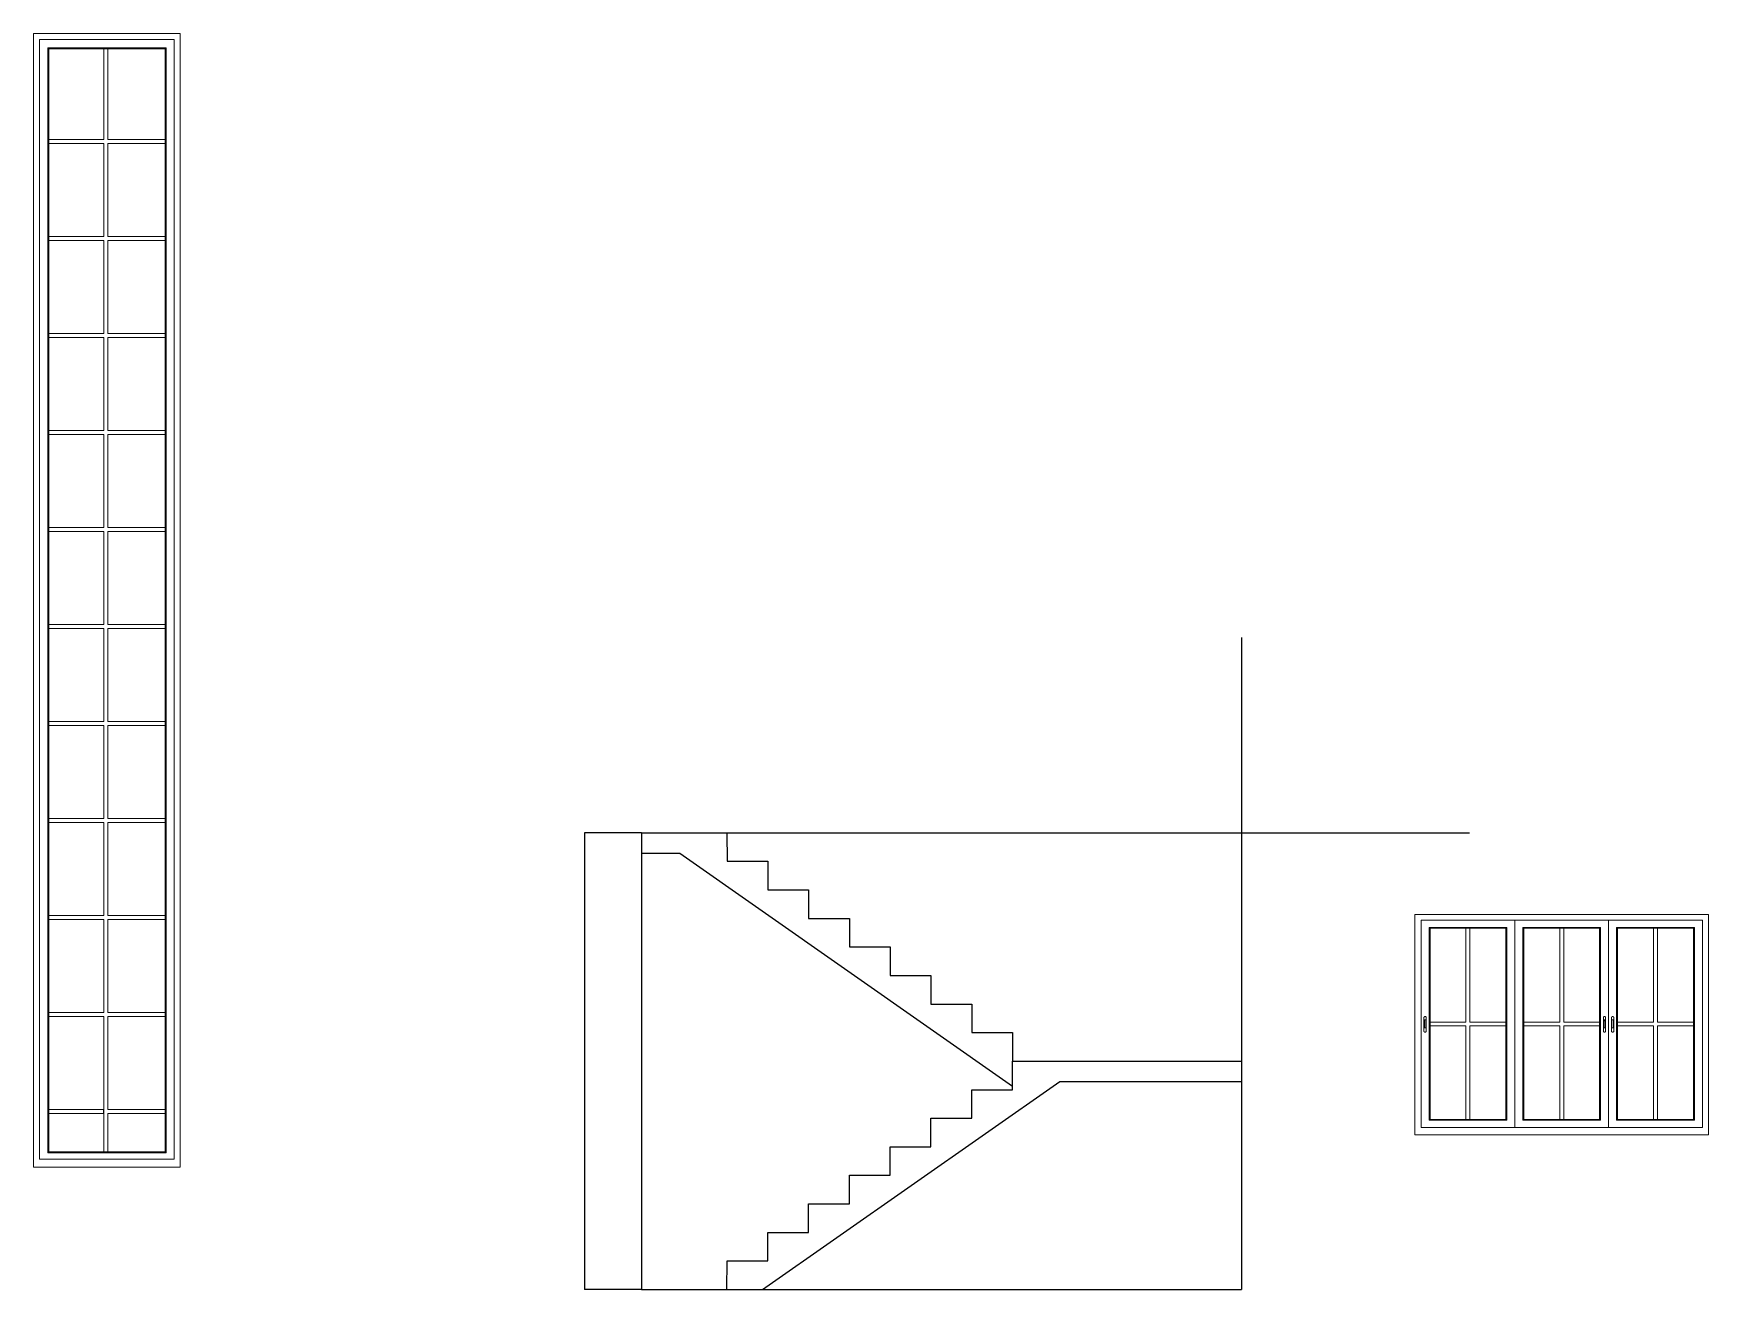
# Model space of a CAD drawing. Header units: inches. Extents: x -5096374 to -5070857, y -3259973 to -3243900.
# Drawn here: x -5082005.7 to -5081594.9, y -3259402.1 to -3259094.1 of the extents above; entities that cross this region are included whole.
import ezdxf

# ---------------------------------------------------------------- set-up
doc = ezdxf.new("R2010")
doc.units = ezdxf.units.IN
doc.header["$LTSCALE"] = 2
doc.header["$MEASUREMENT"] = 0
doc.layers.get('0').update_dxf_attribs({"linetype": 'CONTINUOUS'})
doc.layers.add('window', color=4, linetype='CONTINUOUS', lineweight=13)

msp = doc.modelspace()

# ---------------------------------------------------------------- linework, layer by layer
at = {"ltscale": 0.5}
for p, q in [((-5081709.42, -3259242.18), (-5081709.42, -3259402.1)), ((-5081870.56, -3259290.1), (-5081870.56, -3259402.1)), ((-5081856.56, -3259290.1), (-5081870.56, -3259290.1)), ((-5081856.56, -3259290.1), (-5081653.47, -3259290.1)), ((-5081856.56, -3259290.1), (-5081856.56, -3259402.1)), ((-5081835.6, -3259290.1), (-5081835.59, -3259297.1)), ((-5081856.56, -3259295.1), (-5081847.17, -3259295.1)), ((-5081847.17, -3259295.1), (-5081765.59, -3259352.2)), ((-5081835.59, -3259297.1), (-5081825.59, -3259297.1)), ((-5081825.59, -3259297.1), (-5081825.59, -3259304.1)), ((-5081825.59, -3259304.1), (-5081815.59, -3259304.1)), ((-5081815.59, -3259304.1), (-5081815.59, -3259311.1)), ((-5081815.59, -3259311.1), (-5081805.59, -3259311.1)), ((-5081805.59, -3259311.1), (-5081805.59, -3259318.1)), ((-5081805.59, -3259318.1), (-5081795.59, -3259318.1)), ((-5081795.59, -3259318.1), (-5081795.59, -3259325.1)), ((-5081795.59, -3259325.1), (-5081785.59, -3259325.1)), ((-5081785.59, -3259325.1), (-5081785.59, -3259332.1)), ((-5081785.59, -3259332.1), (-5081775.59, -3259332.1)), ((-5081775.59, -3259332.1), (-5081775.59, -3259339.1)), ((-5081775.59, -3259339.1), (-5081765.59, -3259339.1)), ((-5081765.59, -3259339.1), (-5081765.59, -3259346.1)), ((-5081765.59, -3259353.1), (-5081765.59, -3259346.1)), ((-5081765.59, -3259346.1), (-5081709.42, -3259346.1)), ((-5081826.87, -3259402.1), (-5081754.01, -3259351.1)), ((-5081775.59, -3259360.1), (-5081775.59, -3259353.1)), ((-5081775.59, -3259353.1), (-5081765.59, -3259353.1)), ((-5081754.01, -3259351.1), (-5081709.42, -3259351.1)), ((-5081988.41, -3259358.97), (-5081988.41, -3259357.97)), ((-5081785.59, -3259367.1), (-5081785.59, -3259360.1)), ((-5081785.59, -3259360.1), (-5081775.59, -3259360.1)), ((-5081988.41, -3259368.35), (-5081987.41, -3259368.35)), ((-5081795.59, -3259374.1), (-5081795.59, -3259367.1)), ((-5081795.59, -3259367.1), (-5081785.59, -3259367.1)), ((-5081805.59, -3259381.1), (-5081805.59, -3259374.1)), ((-5081805.59, -3259374.1), (-5081795.59, -3259374.1)), ((-5081815.59, -3259388.1), (-5081815.59, -3259381.1)), ((-5081815.59, -3259381.1), (-5081805.59, -3259381.1)), ((-5081825.59, -3259395.1), (-5081825.59, -3259388.1)), ((-5081825.59, -3259388.1), (-5081815.59, -3259388.1)), ((-5081835.6, -3259402.1), (-5081835.59, -3259395.1)), ((-5081835.59, -3259395.1), (-5081825.59, -3259395.1)), ((-5081856.56, -3259402.1), (-5081870.56, -3259402.1)), ((-5081856.56, -3259402.1), (-5081709.42, -3259402.1))]:
    msp.add_line(p, q, dxfattribs=at)
at = {"layer": 'window'}
for p, q in [((-5082005.67, -3259372.1), (-5082005.67, -3259094.1)), ((-5081969.67, -3259094.1), (-5082005.67, -3259094.1)), ((-5081969.67, -3259372.1), (-5081969.67, -3259094.1)), ((-5082004.17, -3259095.6), (-5081971.16, -3259095.6)), ((-5082004.17, -3259095.6), (-5082004.17, -3259370.1)), ((-5081973.16, -3259097.6), (-5082002.17, -3259097.6)), ((-5082002.17, -3259097.6), (-5082002.17, -3259368.6)), ((-5082001.92, -3259097.85), (-5082002.17, -3259097.6)), ((-5082001.92, -3259097.85), (-5082001.92, -3259368.35)), ((-5082001.92, -3259097.85), (-5081973.41, -3259097.85)), ((-5081988.41, -3259097.85), (-5081988.41, -3259120.05)), ((-5081987.41, -3259097.85), (-5081987.41, -3259120.05)), ((-5081973.41, -3259097.85), (-5081973.16, -3259097.6)), ((-5081973.41, -3259368.35), (-5081973.41, -3259097.85)), ((-5081973.16, -3259368.6), (-5081973.16, -3259097.6)), ((-5081971.16, -3259370.1), (-5081971.16, -3259095.6)), ((-5081988.41, -3259120.05), (-5082001.92, -3259120.05)), ((-5081973.41, -3259120.05), (-5081987.41, -3259120.05)), ((-5081988.41, -3259121.05), (-5082001.92, -3259121.05)), ((-5081988.41, -3259121.05), (-5081988.41, -3259143.85)), ((-5081987.41, -3259121.05), (-5081987.41, -3259143.85)), ((-5081973.41, -3259121.05), (-5081987.41, -3259121.05)), ((-5081988.41, -3259143.85), (-5082001.92, -3259143.85)), ((-5081973.41, -3259143.85), (-5081987.41, -3259143.85)), ((-5081988.41, -3259144.85), (-5082001.92, -3259144.85)), ((-5081988.41, -3259144.85), (-5081988.41, -3259167.64)), ((-5081987.41, -3259144.85), (-5081987.41, -3259167.64)), ((-5081973.41, -3259144.85), (-5081987.41, -3259144.85)), ((-5081988.41, -3259167.64), (-5082001.92, -3259167.64)), ((-5081988.41, -3259168.64), (-5082001.92, -3259168.64)), ((-5081988.41, -3259168.64), (-5081988.41, -3259191.43)), ((-5081973.41, -3259167.64), (-5081987.41, -3259167.64)), ((-5081987.41, -3259168.64), (-5081987.41, -3259191.43)), ((-5081973.41, -3259168.64), (-5081987.41, -3259168.64)), ((-5081988.41, -3259191.43), (-5082001.92, -3259191.43)), ((-5081988.41, -3259192.43), (-5082001.92, -3259192.43)), ((-5081988.41, -3259192.43), (-5081988.41, -3259215.22)), ((-5081973.41, -3259191.43), (-5081987.41, -3259191.43)), ((-5081987.41, -3259192.43), (-5081987.41, -3259215.22)), ((-5081973.41, -3259192.43), (-5081987.41, -3259192.43)), ((-5081988.41, -3259215.22), (-5082001.92, -3259215.22)), ((-5081988.41, -3259216.22), (-5082001.92, -3259216.22)), ((-5081988.41, -3259216.22), (-5081988.41, -3259239.01)), ((-5081973.41, -3259215.22), (-5081987.41, -3259215.22)), ((-5081987.41, -3259216.22), (-5081987.41, -3259239.01)), ((-5081973.41, -3259216.22), (-5081987.41, -3259216.22)), ((-5081988.41, -3259239.01), (-5082001.92, -3259239.01)), ((-5081973.41, -3259239.01), (-5081987.41, -3259239.01)), ((-5081988.41, -3259240.01), (-5082001.92, -3259240.01)), ((-5081988.41, -3259240.01), (-5081988.41, -3259262.81)), ((-5081987.41, -3259240.01), (-5081987.41, -3259262.81)), ((-5081973.41, -3259240.01), (-5081987.41, -3259240.01)), ((-5081988.41, -3259262.81), (-5082001.92, -3259262.81)), ((-5081988.41, -3259263.81), (-5082001.92, -3259263.81)), ((-5081988.41, -3259263.81), (-5081988.41, -3259286.6)), ((-5081973.41, -3259262.81), (-5081987.41, -3259262.81)), ((-5081987.41, -3259263.81), (-5081987.41, -3259286.6)), ((-5081973.41, -3259263.81), (-5081987.41, -3259263.81)), ((-5081988.41, -3259286.6), (-5082001.92, -3259286.6)), ((-5081988.41, -3259287.6), (-5082001.92, -3259287.6)), ((-5081988.41, -3259287.6), (-5081988.41, -3259310.39)), ((-5081973.41, -3259286.6), (-5081987.41, -3259286.6)), ((-5081987.41, -3259287.6), (-5081987.41, -3259310.39)), ((-5081973.41, -3259287.6), (-5081987.41, -3259287.6)), ((-5081988.41, -3259310.39), (-5082001.92, -3259310.39)), ((-5081988.41, -3259311.39), (-5082001.92, -3259311.39)), ((-5081988.41, -3259311.39), (-5081988.41, -3259334.18)), ((-5081973.41, -3259310.39), (-5081987.41, -3259310.39)), ((-5081987.41, -3259311.39), (-5081987.41, -3259334.18)), ((-5081973.41, -3259311.39), (-5081987.41, -3259311.39)), ((-5081666.9, -3259364.17), (-5081666.9, -3259310.17)), ((-5081594.9, -3259310.17), (-5081666.9, -3259310.17)), ((-5081665.4, -3259362.39), (-5081665.4, -3259311.5)), ((-5081596.4, -3259311.5), (-5081665.4, -3259311.5)), ((-5081642.4, -3259311.5), (-5081642.4, -3259362.39)), ((-5081619.4, -3259311.5), (-5081619.4, -3259362.39)), ((-5081596.4, -3259311.5), (-5081596.4, -3259362.39)), ((-5081594.9, -3259364.17), (-5081594.9, -3259310.17)), ((-5081663.43, -3259360.59), (-5081663.43, -3259313.3)), ((-5081663.43, -3259313.3), (-5081644.36, -3259313.3)), ((-5081663.19, -3259313.53), (-5081663.43, -3259313.3)), ((-5081663.19, -3259360.37), (-5081663.19, -3259313.53)), ((-5081644.61, -3259313.53), (-5081663.19, -3259313.53)), ((-5081654.39, -3259313.53), (-5081654.39, -3259336.5)), ((-5081653.41, -3259313.53), (-5081653.41, -3259336.5)), ((-5081644.61, -3259313.53), (-5081644.36, -3259313.3)), ((-5081644.61, -3259313.53), (-5081644.61, -3259360.37)), ((-5081644.36, -3259313.3), (-5081644.36, -3259360.59)), ((-5081621.36, -3259313.3), (-5081640.43, -3259313.3)), ((-5081640.43, -3259313.3), (-5081640.43, -3259360.59)), ((-5081640.19, -3259313.53), (-5081640.43, -3259313.3)), ((-5081640.19, -3259313.53), (-5081640.19, -3259360.37)), ((-5081640.19, -3259313.53), (-5081621.61, -3259313.53)), ((-5081631.39, -3259313.53), (-5081631.39, -3259336.5)), ((-5081630.41, -3259313.53), (-5081630.41, -3259336.5)), ((-5081621.61, -3259313.53), (-5081621.36, -3259313.3)), ((-5081621.61, -3259360.37), (-5081621.61, -3259313.53)), ((-5081621.36, -3259360.59), (-5081621.36, -3259313.3)), ((-5081617.43, -3259360.59), (-5081617.43, -3259313.3)), ((-5081617.43, -3259313.3), (-5081598.36, -3259313.3)), ((-5081617.19, -3259313.53), (-5081617.43, -3259313.3)), ((-5081617.19, -3259360.37), (-5081617.19, -3259313.53)), ((-5081598.61, -3259313.53), (-5081617.19, -3259313.53)), ((-5081608.39, -3259313.53), (-5081608.39, -3259336.5)), ((-5081607.41, -3259313.53), (-5081607.41, -3259336.5)), ((-5081598.61, -3259313.53), (-5081598.36, -3259313.3)), ((-5081598.61, -3259313.53), (-5081598.61, -3259360.37)), ((-5081598.36, -3259313.3), (-5081598.36, -3259360.59)), ((-5081988.41, -3259334.18), (-5082001.92, -3259334.18)), ((-5081988.41, -3259335.18), (-5082001.92, -3259335.18)), ((-5081988.41, -3259335.18), (-5081988.41, -3259357.97)), ((-5081973.41, -3259334.18), (-5081987.41, -3259334.18)), ((-5081987.41, -3259335.18), (-5081987.41, -3259357.97)), ((-5081973.41, -3259335.18), (-5081987.41, -3259335.18)), ((-5081664.67, -3259335.34), (-5081664.66, -3259335.31)), ((-5081664.67, -3259335.38), (-5081664.66, -3259335.31)), ((-5081664.67, -3259335.38), (-5081664.67, -3259335.34)), ((-5081664.67, -3259338.77), (-5081664.67, -3259335.38)), ((-5081664.66, -3259335.31), (-5081664.64, -3259335.28)), ((-5081664.64, -3259335.28), (-5081664.62, -3259335.25)), ((-5081664.59, -3259335.22), (-5081664.62, -3259335.25)), ((-5081664.56, -3259335.2), (-5081664.59, -3259335.22)), ((-5081664.56, -3259336.03), (-5081664.58, -3259336.05)), ((-5081664.58, -3259336.05), (-5081664.58, -3259336.07)), ((-5081664.58, -3259336.07), (-5081664.58, -3259336.1)), ((-5081664.58, -3259336.1), (-5081664.58, -3259337.8)), ((-5081664.56, -3259335.2), (-5081664.53, -3259335.18)), ((-5081664.55, -3259336.01), (-5081664.56, -3259336.03)), ((-5081664.53, -3259335.99), (-5081664.55, -3259336.01)), ((-5081664.49, -3259335.17), (-5081664.53, -3259335.18)), ((-5081664.51, -3259335.98), (-5081664.53, -3259335.99)), ((-5081664.49, -3259335.97), (-5081664.51, -3259335.98)), ((-5081664.44, -3259335.16), (-5081664.49, -3259335.17)), ((-5081664.46, -3259335.96), (-5081664.49, -3259335.97)), ((-5081664.43, -3259335.95), (-5081664.46, -3259335.96)), ((-5081664.4, -3259335.16), (-5081664.44, -3259335.16)), ((-5081664.4, -3259335.95), (-5081664.43, -3259335.95)), ((-5081664.36, -3259335.16), (-5081664.4, -3259335.16)), ((-5081664.37, -3259335.95), (-5081664.4, -3259335.95)), ((-5081664.35, -3259335.96), (-5081664.37, -3259335.95)), ((-5081664.36, -3259335.16), (-5081664.32, -3259335.17)), ((-5081664.32, -3259335.97), (-5081664.35, -3259335.96)), ((-5081664.32, -3259335.17), (-5081664.28, -3259335.18)), ((-5081664.3, -3259335.98), (-5081664.32, -3259335.97)), ((-5081664.27, -3259335.99), (-5081664.3, -3259335.98)), ((-5081664.28, -3259335.18), (-5081664.24, -3259335.2)), ((-5081664.26, -3259336.01), (-5081664.27, -3259335.99)), ((-5081664.24, -3259336.03), (-5081664.26, -3259336.01)), ((-5081664.24, -3259335.2), (-5081664.21, -3259335.22)), ((-5081664.23, -3259336.05), (-5081664.24, -3259336.03)), ((-5081664.22, -3259336.07), (-5081664.23, -3259336.05)), ((-5081664.22, -3259336.1), (-5081664.22, -3259336.07)), ((-5081664.22, -3259337.8), (-5081664.22, -3259336.1)), ((-5081664.21, -3259335.22), (-5081664.18, -3259335.25)), ((-5081664.16, -3259335.28), (-5081664.18, -3259335.25)), ((-5081664.15, -3259335.31), (-5081664.16, -3259335.28)), ((-5081664.14, -3259335.34), (-5081664.15, -3259335.31)), ((-5081664.14, -3259335.34), (-5081664.13, -3259335.38)), ((-5081664.13, -3259335.38), (-5081664.13, -3259338.77)), ((-5081663.19, -3259336.5), (-5081654.39, -3259336.5)), ((-5081663.19, -3259337.4), (-5081654.39, -3259337.4)), ((-5081654.39, -3259337.4), (-5081654.39, -3259360.37)), ((-5081653.41, -3259336.5), (-5081644.61, -3259336.5)), ((-5081653.41, -3259337.4), (-5081644.61, -3259337.4)), ((-5081653.41, -3259337.4), (-5081653.41, -3259360.37)), ((-5081631.39, -3259336.5), (-5081640.19, -3259336.5)), ((-5081631.39, -3259337.4), (-5081640.19, -3259337.4)), ((-5081631.39, -3259337.4), (-5081631.39, -3259360.37)), ((-5081621.61, -3259336.5), (-5081630.41, -3259336.5)), ((-5081630.41, -3259337.4), (-5081630.41, -3259360.37)), ((-5081621.61, -3259337.4), (-5081630.41, -3259337.4)), ((-5081620.65, -3259335.31), (-5081620.66, -3259335.34)), ((-5081620.66, -3259335.34), (-5081620.66, -3259335.38)), ((-5081620.66, -3259335.38), (-5081620.66, -3259338.77)), ((-5081620.63, -3259335.28), (-5081620.65, -3259335.31)), ((-5081620.61, -3259335.25), (-5081620.63, -3259335.28)), ((-5081620.58, -3259335.22), (-5081620.61, -3259335.25)), ((-5081620.55, -3259335.2), (-5081620.58, -3259335.22)), ((-5081620.58, -3259336.1), (-5081620.57, -3259336.07)), ((-5081620.58, -3259336.35), (-5081620.58, -3259336.1)), ((-5081620.58, -3259336.35), (-5081620.57, -3259336.32)), ((-5081620.58, -3259337.8), (-5081620.58, -3259336.35)), ((-5081620.57, -3259336.05), (-5081620.56, -3259336.03)), ((-5081620.57, -3259336.07), (-5081620.57, -3259336.05)), ((-5081620.57, -3259336.3), (-5081620.56, -3259336.28)), ((-5081620.57, -3259336.32), (-5081620.57, -3259336.3)), ((-5081620.56, -3259336.03), (-5081620.54, -3259336.01)), ((-5081620.56, -3259336.28), (-5081620.54, -3259336.26)), ((-5081620.52, -3259335.18), (-5081620.55, -3259335.2)), ((-5081620.54, -3259336.01), (-5081620.52, -3259335.99)), ((-5081620.54, -3259336.26), (-5081620.52, -3259336.24)), ((-5081620.48, -3259335.17), (-5081620.52, -3259335.18)), ((-5081620.52, -3259335.99), (-5081620.5, -3259335.98)), ((-5081620.52, -3259336.24), (-5081620.5, -3259336.23)), ((-5081620.5, -3259335.98), (-5081620.48, -3259335.97)), ((-5081620.5, -3259336.23), (-5081620.48, -3259336.21)), ((-5081620.44, -3259335.16), (-5081620.48, -3259335.17)), ((-5081620.48, -3259335.97), (-5081620.45, -3259335.96)), ((-5081620.48, -3259336.21), (-5081620.45, -3259336.21)), ((-5081620.45, -3259335.96), (-5081620.42, -3259335.95)), ((-5081620.45, -3259336.21), (-5081620.42, -3259336.2)), ((-5081620.39, -3259335.16), (-5081620.44, -3259335.16)), ((-5081620.42, -3259335.95), (-5081620.39, -3259335.95)), ((-5081620.42, -3259336.2), (-5081620.39, -3259336.2)), ((-5081620.35, -3259335.16), (-5081620.39, -3259335.16)), ((-5081620.39, -3259335.95), (-5081620.37, -3259335.95)), ((-5081620.39, -3259336.2), (-5081620.37, -3259336.2)), ((-5081620.37, -3259335.95), (-5081620.34, -3259335.96)), ((-5081620.37, -3259336.2), (-5081620.34, -3259336.21)), ((-5081620.31, -3259335.17), (-5081620.35, -3259335.16)), ((-5081620.34, -3259335.96), (-5081620.31, -3259335.97)), ((-5081620.34, -3259336.21), (-5081620.31, -3259336.21)), ((-5081620.27, -3259335.18), (-5081620.31, -3259335.17)), ((-5081620.31, -3259335.97), (-5081620.29, -3259335.98)), ((-5081620.31, -3259336.21), (-5081620.29, -3259336.23)), ((-5081620.29, -3259335.98), (-5081620.27, -3259335.99)), ((-5081620.29, -3259336.23), (-5081620.27, -3259336.24)), ((-5081620.23, -3259335.2), (-5081620.27, -3259335.18)), ((-5081620.27, -3259335.99), (-5081620.25, -3259336.01)), ((-5081620.27, -3259336.24), (-5081620.25, -3259336.26)), ((-5081620.25, -3259336.01), (-5081620.23, -3259336.03)), ((-5081620.25, -3259336.26), (-5081620.23, -3259336.28)), ((-5081620.2, -3259335.22), (-5081620.23, -3259335.2)), ((-5081620.23, -3259336.03), (-5081620.22, -3259336.05)), ((-5081620.23, -3259336.28), (-5081620.22, -3259336.3)), ((-5081620.22, -3259336.05), (-5081620.21, -3259336.07)), ((-5081620.22, -3259336.3), (-5081620.21, -3259336.32)), ((-5081620.21, -3259336.07), (-5081620.21, -3259336.1)), ((-5081620.21, -3259337.8), (-5081620.21, -3259336.1)), ((-5081620.21, -3259336.32), (-5081620.21, -3259336.35)), ((-5081620.18, -3259335.25), (-5081620.2, -3259335.22)), ((-5081620.15, -3259335.28), (-5081620.18, -3259335.25)), ((-5081620.14, -3259335.31), (-5081620.15, -3259335.28)), ((-5081620.13, -3259335.34), (-5081620.14, -3259335.31)), ((-5081620.12, -3259335.38), (-5081620.14, -3259335.31)), ((-5081620.12, -3259335.38), (-5081620.13, -3259335.34)), ((-5081620.12, -3259338.77), (-5081620.12, -3259335.38)), ((-5081618.67, -3259335.34), (-5081618.66, -3259335.31)), ((-5081618.67, -3259335.38), (-5081618.66, -3259335.31)), ((-5081618.67, -3259335.38), (-5081618.67, -3259335.34)), ((-5081618.67, -3259338.77), (-5081618.67, -3259335.38)), ((-5081618.66, -3259335.31), (-5081618.64, -3259335.28)), ((-5081618.64, -3259335.28), (-5081618.62, -3259335.25)), ((-5081618.59, -3259335.22), (-5081618.62, -3259335.25)), ((-5081618.56, -3259335.2), (-5081618.59, -3259335.22)), ((-5081618.56, -3259336.03), (-5081618.58, -3259336.05)), ((-5081618.58, -3259336.05), (-5081618.58, -3259336.07)), ((-5081618.58, -3259336.07), (-5081618.58, -3259336.1)), ((-5081618.58, -3259336.1), (-5081618.58, -3259337.8)), ((-5081618.56, -3259335.2), (-5081618.53, -3259335.18)), ((-5081618.55, -3259336.01), (-5081618.56, -3259336.03)), ((-5081618.53, -3259335.99), (-5081618.55, -3259336.01)), ((-5081618.49, -3259335.17), (-5081618.53, -3259335.18)), ((-5081618.51, -3259335.98), (-5081618.53, -3259335.99)), ((-5081618.49, -3259335.97), (-5081618.51, -3259335.98)), ((-5081618.44, -3259335.16), (-5081618.49, -3259335.17)), ((-5081618.46, -3259335.96), (-5081618.49, -3259335.97)), ((-5081618.43, -3259335.95), (-5081618.46, -3259335.96)), ((-5081618.4, -3259335.16), (-5081618.44, -3259335.16)), ((-5081618.4, -3259335.95), (-5081618.43, -3259335.95)), ((-5081618.36, -3259335.16), (-5081618.4, -3259335.16)), ((-5081618.37, -3259335.95), (-5081618.4, -3259335.95)), ((-5081618.35, -3259335.96), (-5081618.37, -3259335.95)), ((-5081618.36, -3259335.16), (-5081618.32, -3259335.17)), ((-5081618.32, -3259335.97), (-5081618.35, -3259335.96)), ((-5081618.32, -3259335.17), (-5081618.28, -3259335.18)), ((-5081618.3, -3259335.98), (-5081618.32, -3259335.97)), ((-5081618.27, -3259335.99), (-5081618.3, -3259335.98)), ((-5081618.28, -3259335.18), (-5081618.24, -3259335.2)), ((-5081618.26, -3259336.01), (-5081618.27, -3259335.99)), ((-5081618.24, -3259336.03), (-5081618.26, -3259336.01)), ((-5081618.24, -3259335.2), (-5081618.21, -3259335.22)), ((-5081618.23, -3259336.05), (-5081618.24, -3259336.03)), ((-5081618.22, -3259336.07), (-5081618.23, -3259336.05)), ((-5081618.22, -3259336.1), (-5081618.22, -3259336.07)), ((-5081618.22, -3259337.8), (-5081618.22, -3259336.1)), ((-5081618.21, -3259335.22), (-5081618.18, -3259335.25)), ((-5081618.16, -3259335.28), (-5081618.18, -3259335.25)), ((-5081618.15, -3259335.31), (-5081618.16, -3259335.28)), ((-5081618.14, -3259335.34), (-5081618.15, -3259335.31)), ((-5081618.14, -3259335.34), (-5081618.13, -3259335.38)), ((-5081618.13, -3259335.38), (-5081618.13, -3259338.77)), ((-5081617.19, -3259336.5), (-5081608.39, -3259336.5)), ((-5081617.19, -3259337.4), (-5081608.39, -3259337.4)), ((-5081608.39, -3259337.4), (-5081608.39, -3259360.37)), ((-5081607.41, -3259336.5), (-5081598.61, -3259336.5)), ((-5081607.41, -3259337.4), (-5081598.61, -3259337.4)), ((-5081607.41, -3259337.4), (-5081607.41, -3259360.37)), ((-5081664.67, -3259338.81), (-5081664.67, -3259338.77)), ((-5081664.66, -3259338.84), (-5081664.67, -3259338.81)), ((-5081664.66, -3259338.84), (-5081664.64, -3259338.87)), ((-5081664.64, -3259338.87), (-5081664.62, -3259338.9)), ((-5081664.62, -3259338.9), (-5081664.59, -3259338.93)), ((-5081664.56, -3259338.95), (-5081664.59, -3259338.93)), ((-5081664.58, -3259337.83), (-5081664.58, -3259337.8)), ((-5081664.58, -3259337.85), (-5081664.58, -3259337.83)), ((-5081664.56, -3259337.87), (-5081664.58, -3259337.85)), ((-5081664.55, -3259337.89), (-5081664.56, -3259337.87)), ((-5081664.53, -3259338.97), (-5081664.56, -3259338.95)), ((-5081664.53, -3259337.91), (-5081664.55, -3259337.89)), ((-5081664.51, -3259337.92), (-5081664.53, -3259337.91)), ((-5081664.53, -3259338.97), (-5081664.49, -3259338.98)), ((-5081664.49, -3259337.94), (-5081664.51, -3259337.92)), ((-5081664.46, -3259337.95), (-5081664.49, -3259337.94)), ((-5081664.44, -3259338.99), (-5081664.49, -3259338.98)), ((-5081664.43, -3259337.95), (-5081664.46, -3259337.95)), ((-5081664.4, -3259338.99), (-5081664.44, -3259338.99)), ((-5081664.4, -3259337.95), (-5081664.43, -3259337.95)), ((-5081664.37, -3259337.95), (-5081664.4, -3259337.95)), ((-5081664.4, -3259338.99), (-5081664.36, -3259338.99)), ((-5081664.35, -3259337.95), (-5081664.37, -3259337.95)), ((-5081664.36, -3259338.99), (-5081664.32, -3259338.98)), ((-5081664.32, -3259337.94), (-5081664.35, -3259337.95)), ((-5081664.3, -3259337.92), (-5081664.32, -3259337.94)), ((-5081664.28, -3259338.97), (-5081664.32, -3259338.98)), ((-5081664.27, -3259337.91), (-5081664.3, -3259337.92)), ((-5081664.24, -3259338.95), (-5081664.28, -3259338.97)), ((-5081664.26, -3259337.89), (-5081664.27, -3259337.91)), ((-5081664.24, -3259337.87), (-5081664.26, -3259337.89)), ((-5081664.23, -3259337.85), (-5081664.24, -3259337.87)), ((-5081664.24, -3259338.95), (-5081664.21, -3259338.93)), ((-5081664.22, -3259337.83), (-5081664.23, -3259337.85)), ((-5081664.22, -3259337.8), (-5081664.22, -3259337.83)), ((-5081664.21, -3259338.93), (-5081664.18, -3259338.9)), ((-5081664.18, -3259338.9), (-5081664.16, -3259338.87)), ((-5081664.15, -3259338.84), (-5081664.16, -3259338.87)), ((-5081664.13, -3259338.77), (-5081664.15, -3259338.84)), ((-5081664.14, -3259338.81), (-5081664.15, -3259338.84)), ((-5081664.14, -3259338.81), (-5081664.13, -3259338.77)), ((-5081620.66, -3259338.81), (-5081620.66, -3259338.77)), ((-5081620.66, -3259338.77), (-5081620.65, -3259338.84)), ((-5081620.66, -3259338.81), (-5081620.65, -3259338.84)), ((-5081620.65, -3259338.84), (-5081620.63, -3259338.87)), ((-5081620.63, -3259338.87), (-5081620.61, -3259338.9)), ((-5081620.61, -3259338.9), (-5081620.58, -3259338.93)), ((-5081620.58, -3259337.8), (-5081620.57, -3259337.83)), ((-5081620.58, -3259338.93), (-5081620.55, -3259338.95)), ((-5081620.57, -3259337.83), (-5081620.57, -3259337.85)), ((-5081620.57, -3259337.85), (-5081620.56, -3259337.87)), ((-5081620.56, -3259337.87), (-5081620.54, -3259337.89)), ((-5081620.55, -3259338.95), (-5081620.52, -3259338.97)), ((-5081620.54, -3259337.89), (-5081620.52, -3259337.91)), ((-5081620.52, -3259337.91), (-5081620.5, -3259337.92)), ((-5081620.52, -3259338.97), (-5081620.48, -3259338.98)), ((-5081620.5, -3259337.92), (-5081620.48, -3259337.94)), ((-5081620.48, -3259337.94), (-5081620.45, -3259337.95)), ((-5081620.48, -3259338.98), (-5081620.44, -3259338.99)), ((-5081620.45, -3259337.95), (-5081620.42, -3259337.95)), ((-5081620.44, -3259338.99), (-5081620.39, -3259338.99)), ((-5081620.42, -3259337.95), (-5081620.39, -3259337.95)), ((-5081620.39, -3259337.95), (-5081620.37, -3259337.95)), ((-5081620.39, -3259338.99), (-5081620.35, -3259338.99)), ((-5081620.37, -3259337.95), (-5081620.34, -3259337.95)), ((-5081620.35, -3259338.99), (-5081620.31, -3259338.98)), ((-5081620.34, -3259337.95), (-5081620.31, -3259337.94)), ((-5081620.31, -3259337.94), (-5081620.29, -3259337.92)), ((-5081620.31, -3259338.98), (-5081620.27, -3259338.97)), ((-5081620.29, -3259337.92), (-5081620.27, -3259337.91)), ((-5081620.27, -3259337.91), (-5081620.25, -3259337.89)), ((-5081620.27, -3259338.97), (-5081620.23, -3259338.95)), ((-5081620.25, -3259337.89), (-5081620.23, -3259337.87)), ((-5081620.23, -3259337.87), (-5081620.22, -3259337.85)), ((-5081620.23, -3259338.95), (-5081620.2, -3259338.93)), ((-5081620.22, -3259337.85), (-5081620.21, -3259337.83)), ((-5081620.21, -3259337.83), (-5081620.21, -3259337.8)), ((-5081620.2, -3259338.93), (-5081620.18, -3259338.9)), ((-5081620.18, -3259338.9), (-5081620.15, -3259338.87)), ((-5081620.15, -3259338.87), (-5081620.14, -3259338.84)), ((-5081620.14, -3259338.84), (-5081620.13, -3259338.81)), ((-5081620.13, -3259338.81), (-5081620.12, -3259338.77)), ((-5081618.67, -3259338.81), (-5081618.67, -3259338.77)), ((-5081618.66, -3259338.84), (-5081618.67, -3259338.81)), ((-5081618.66, -3259338.84), (-5081618.64, -3259338.87)), ((-5081618.64, -3259338.87), (-5081618.62, -3259338.9)), ((-5081618.62, -3259338.9), (-5081618.59, -3259338.93)), ((-5081618.56, -3259338.95), (-5081618.59, -3259338.93)), ((-5081618.58, -3259337.83), (-5081618.58, -3259337.8)), ((-5081618.58, -3259337.85), (-5081618.58, -3259337.83)), ((-5081618.56, -3259337.87), (-5081618.58, -3259337.85)), ((-5081618.55, -3259337.89), (-5081618.56, -3259337.87)), ((-5081618.53, -3259338.97), (-5081618.56, -3259338.95)), ((-5081618.53, -3259337.91), (-5081618.55, -3259337.89)), ((-5081618.51, -3259337.92), (-5081618.53, -3259337.91)), ((-5081618.53, -3259338.97), (-5081618.49, -3259338.98)), ((-5081618.49, -3259337.94), (-5081618.51, -3259337.92)), ((-5081618.46, -3259337.95), (-5081618.49, -3259337.94)), ((-5081618.44, -3259338.99), (-5081618.49, -3259338.98)), ((-5081618.43, -3259337.95), (-5081618.46, -3259337.95)), ((-5081618.4, -3259338.99), (-5081618.44, -3259338.99)), ((-5081618.4, -3259337.95), (-5081618.43, -3259337.95)), ((-5081618.37, -3259337.95), (-5081618.4, -3259337.95)), ((-5081618.4, -3259338.99), (-5081618.36, -3259338.99)), ((-5081618.35, -3259337.95), (-5081618.37, -3259337.95)), ((-5081618.36, -3259338.99), (-5081618.32, -3259338.98)), ((-5081618.32, -3259337.94), (-5081618.35, -3259337.95)), ((-5081618.3, -3259337.92), (-5081618.32, -3259337.94)), ((-5081618.28, -3259338.97), (-5081618.32, -3259338.98)), ((-5081618.27, -3259337.91), (-5081618.3, -3259337.92)), ((-5081618.24, -3259338.95), (-5081618.28, -3259338.97)), ((-5081618.26, -3259337.89), (-5081618.27, -3259337.91)), ((-5081618.24, -3259337.87), (-5081618.26, -3259337.89)), ((-5081618.23, -3259337.85), (-5081618.24, -3259337.87)), ((-5081618.24, -3259338.95), (-5081618.21, -3259338.93)), ((-5081618.22, -3259337.83), (-5081618.23, -3259337.85)), ((-5081618.22, -3259337.8), (-5081618.22, -3259337.83)), ((-5081618.21, -3259338.93), (-5081618.18, -3259338.9)), ((-5081618.18, -3259338.9), (-5081618.16, -3259338.87)), ((-5081618.15, -3259338.84), (-5081618.16, -3259338.87)), ((-5081618.13, -3259338.77), (-5081618.15, -3259338.84)), ((-5081618.14, -3259338.81), (-5081618.15, -3259338.84)), ((-5081618.14, -3259338.81), (-5081618.13, -3259338.77)), ((-5081988.41, -3259357.97), (-5082001.92, -3259357.97)), ((-5081973.41, -3259357.97), (-5081987.41, -3259357.97)), ((-5081988.41, -3259358.97), (-5082001.92, -3259358.97)), ((-5081988.41, -3259358.97), (-5081988.41, -3259368.35)), ((-5081987.41, -3259358.97), (-5081987.41, -3259368.35)), ((-5081973.41, -3259358.97), (-5081987.41, -3259358.97)), ((-5081665.4, -3259362.39), (-5081642.4, -3259362.39)), ((-5081663.43, -3259360.59), (-5081663.19, -3259360.37)), ((-5081644.36, -3259360.59), (-5081663.43, -3259360.59)), ((-5081644.61, -3259360.37), (-5081663.19, -3259360.37)), ((-5081644.61, -3259360.37), (-5081644.36, -3259360.59)), ((-5081619.4, -3259362.39), (-5081642.4, -3259362.39)), ((-5081640.19, -3259360.37), (-5081640.43, -3259360.59)), ((-5081640.43, -3259360.59), (-5081621.36, -3259360.59)), ((-5081640.19, -3259360.37), (-5081621.61, -3259360.37)), ((-5081621.36, -3259360.59), (-5081621.61, -3259360.37)), ((-5081619.4, -3259362.39), (-5081596.4, -3259362.39)), ((-5081617.43, -3259360.59), (-5081617.19, -3259360.37)), ((-5081598.36, -3259360.59), (-5081617.43, -3259360.59)), ((-5081598.61, -3259360.37), (-5081617.19, -3259360.37)), ((-5081598.61, -3259360.37), (-5081598.36, -3259360.59)), ((-5081594.9, -3259364.17), (-5081666.9, -3259364.17)), ((-5082004.17, -3259370.1), (-5081971.16, -3259370.1)), ((-5082001.92, -3259368.35), (-5082002.17, -3259368.6)), ((-5081973.16, -3259368.6), (-5082002.17, -3259368.6)), ((-5082001.92, -3259368.35), (-5081973.41, -3259368.35)), ((-5081973.41, -3259368.35), (-5081973.16, -3259368.6)), ((-5081969.67, -3259372.1), (-5082005.67, -3259372.1))]:
    msp.add_line(p, q, dxfattribs=at)

doc.saveas('drawing.dxf')
